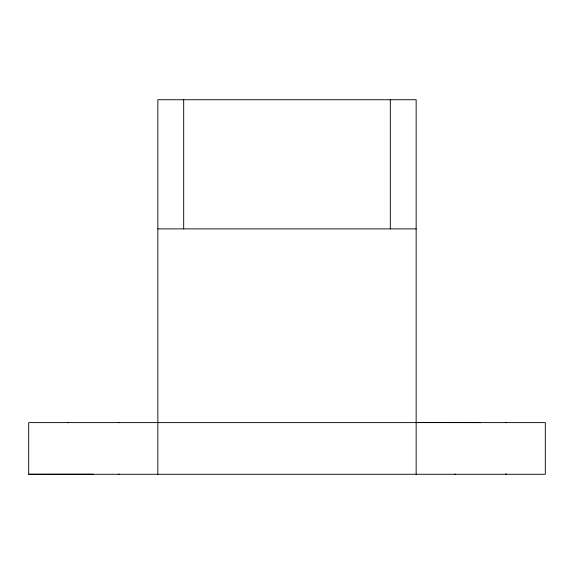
<?xml version="1.0" encoding="UTF-8"?>
<svg xmlns="http://www.w3.org/2000/svg" width="574" height="574" viewBox="0 0 574 574"><rect width="100%" height="100%" fill="white"/><g stroke="black" fill="none" stroke-linecap="round" stroke-linejoin="round"><path stroke-width="0.86" d="M157.85 228.883L416.15 228.883M118.222 422.608L119.105 422.608M454.895 422.608L455.778 422.608M505.672 422.608L506.555 422.608M28.7 474.268L545.3 474.268L545.3 422.608L28.7 422.608L28.7 474.268L93.275 474.232M118.23 474.232L119.105 474.232M454.895 474.239L455.778 474.239M416.15 422.514L480.725 422.608M416.15 474.268L416.15 99.733L157.85 99.733L157.85 474.268M390.32 99.733L390.32 228.883M183.68 99.733L183.68 228.883M68.328 422.608L67.445 422.608L68.328 422.608M506.555 474.232L505.68 474.232L506.555 474.232"/></g></svg>
